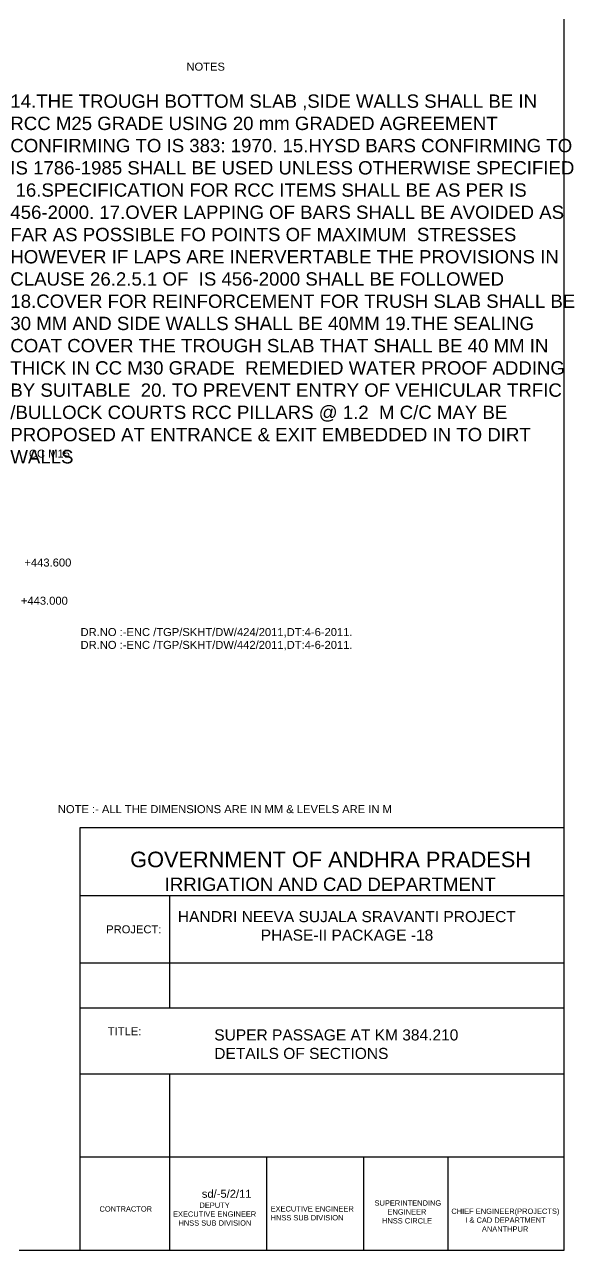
# Model space of a CAD drawing. Header units: millimetres. Extents: x 5763158 to 5770692, y 20980688 to 20986539.
# Drawn here: x 5769454 to 5770692, y 20980688 to 20983446 of the extents above; entities that cross this region are included whole.
import ezdxf

# ---------------------------------------------------------------- set-up
doc = ezdxf.new("R2010")
doc.units = ezdxf.units.MM
doc.header["$MEASUREMENT"] = 0
doc.layers.add('TEXT', color=7, linetype='Continuous')
doc.styles.get("Standard").update_dxf_attribs({"font": 'arial.ttf', "height": 18})

msp = doc.modelspace()

# ---------------------------------------------------------------- linework, layer by layer
at = {"layer": 'TEXT', "color": 0}
for points in [[(5770667.3, 20980687.7), (5763157.9, 20980687.7), (5763157.9, 20986538.9), (5770667.3, 20986538.9)], [(5769579, 20981639.1), (5770667.3, 20981639.1), (5770667.3, 20980687.7), (5769579, 20980687.7)]]:
    msp.add_lwpolyline(points, close=True, dxfattribs=at)
for points in [[(5769579, 20981486.6), (5770667.3, 20981486.6)], [(5769780.2, 20981486.6), (5769780.2, 20981233.5)], [(5769579, 20981335.1), (5770667.3, 20981335.1)], [(5769579, 20981233.5), (5770667.3, 20981233.5)], [(5769579, 20981085.1), (5770667.3, 20981085.1)], [(5769780.2, 20981085.1), (5769780.2, 20980687.7)], [(5769579, 20980898.2), (5770667.3, 20980898.2)], [(5769998.5, 20980898.2), (5769998.5, 20980687.7)], [(5770217.9, 20980687.7), (5770217.9, 20980898.2)], [(5770406.7, 20980898.2), (5770406.7, 20980687.7)]]:
    msp.add_lwpolyline(points, dxfattribs=at)

# ---------------------------------------------------------------- texts
for s, height, p in [('NOTES ', 18, (5769818.4, 20983342.2)), ('CC M15', 18, (5769463.9, 20982471.5)), ('+443.600', 18, (5769453.8, 20982226.5)), ('+443.000', 18, (5769445.9, 20982140.6)), ('DR.NO :-ENC /TGP/SKHT/DW/424/2011,DT:4-6-2011.', 18, (5769580.1, 20982070.1)), ('DR.NO :-ENC /TGP/SKHT/DW/442/2011,DT:4-6-2011.', 18, (5769580.1, 20982041.2)), ('NOTE :- ALL THE DIMENSIONS ARE IN MM & LEVELS ARE IN M ', 18, (5769529, 20981671.7)), ('PROJECT:', 18, (5769637.8, 20981401.3)), ('TITLE:', 18, (5769641.5, 20981172)), ('sd/-5/2/11', 18, (5769853, 20980806.3)), ('CONTRACTOR ', 12, (5769622.7, 20980775.2))]:
    msp.add_text(s, height=height, dxfattribs=at).set_placement(p)
at = {"layer": 'TEXT', "color": 0, "attachment_point": 1}
for s, insert, char_height, width in [('14.THE TROUGH BOTTOM SLAB ,SIDE WALLS SHALL BE IN RCC M25 GRADE USING 20 mm GRADED AGREEMENT CONFIRMING TO IS 383: 1970. 15.HYSD BARS CONFIRMING TO IS 1786-1985 SHALL BE USED UNLESS OTHERWISE SPECIFIED  16.SPECIFICATION FOR RCC ITEMS SHALL BE AS PER IS 456-2000. 17.OVER LAPPING OF BARS SHALL BE AVOIDED AS FAR AS POSSIBLE FO POINTS OF MAXIMUM  STRESSES HOWEVER IF LAPS ARE INERVERTABLE THE PROVISIONS IN CLAUSE 26.2.5.1 OF  IS 456-2000 SHALL BE FOLLOWED  18.COVER FOR REINFORCEMENT FOR TRUSH SLAB SHALL BE 30 MM AND SIDE WALLS SHALL BE 40MM 19.THE SEALING COAT COVER THE TROUGH SLAB THAT SHALL BE 40 MM IN THICK IN CC M30 GRADE  REMEDIED WATER PROOF ADDING BY SUITABLE  20. TO PREVENT ENTRY OF VEHICULAR TRFIC /BULLOCK COURTS RCC PILLARS @ 1.2  M C/C MAY BE PROPOSED AT ENTRANCE & EXIT EMBEDDED IN TO DIRT WALLS  ', (5769422.1, 20983288.6), 30, 1268.804), ('\\pi76.049;{\\H1.9444x;GOVERNMENT OF ANDHRA PRADESH  \\P\\pi153.56;\\H0.85714x;IRRIGATION AND CAD DEPARTMENT }', (5769615.8, 20981585), 18, 1047.466), ('\\pi9.1035;HANDRI NEEVA SUJALA SRAVANTI PROJECT \\P\\pi195.75;PHASE-II PACKAGE -18', (5769789.9, 20981451.4), 25, 775.455), ('SUPER PASSAGE AT KM 384.210 DETAILS OF SECTIONS ', (5769881, 20981185.2), 25, 574.71), ('\\pi62.66;DEPUTY \\P\\pi3.0982;EXECUTIVE ENGINEER  \\P\\pi15.332;HNSS SUB DIVISION ', (5769785.1, 20980795.6), 12, 191.894), ('EXECUTIVE ENGINEER  HNSS SUB DIVISION ', (5770007.8, 20980787.4), 12, 191.894), ('\\pi2.8527; SUPERINTENDING  \\P\\pi36.626;ENGINEER  \\P\\pi24.401;HNSS CIRCLE ', (5770234.2, 20980800.5), 12, 159.274), ('\\pi3.0491;CHIEF ENGINEER(PROJECTS)  \\P\\pi34.477;I & CAD DEPARTMENT \\P\\pi71.824;ANANTHPUR', (5770411.5, 20980782), 12, 247.752)]:
    msp.add_mtext(s, dxfattribs=dict(at, insert=insert, char_height=char_height, width=width))

doc.saveas('drawing.dxf')
